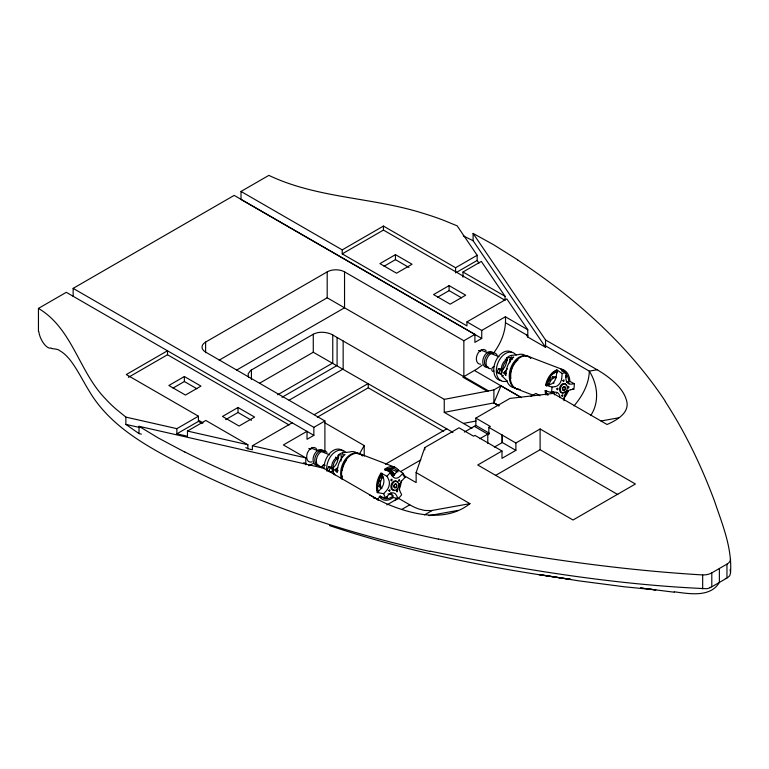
<?xml version="1.0" encoding="UTF-8"?>
<svg xmlns="http://www.w3.org/2000/svg" width="769" height="769" viewBox="0 0 769 769"><rect width="100%" height="100%" fill="white"/><g stroke="black" fill="none" stroke-linecap="round" stroke-linejoin="round"><path stroke-width="1.15" d="M141.352 434.12L139.016 433.591L139.026 426.314L323.557 468.138L375.118 497.908A124.069 71.632 0 0 0 387.836 504.31C413.366 514.951 446.126 522.564 469.955 503.657L416.135 472.579L424.796 447.577L459.026 427.795L473.569 436.196L474.944 435.398L501.994 450.999L501.994 458.334L515.884 450.346L515.884 443.011L540.107 428.987L635.396 483.999L573.02 520.007L477.741 464.995L501.994 450.999M198.431 416.202L176.86 428.66L176.86 433.831L198.431 421.383L198.431 416.202L126.279 374.551L167.507 350.751L167.507 354.749L289.125 424.969M317.318 417.211L368.255 387.807L368.255 383.491L314.204 414.693M473.108 233.43L545.548 339.975L545.548 345.877A12.467 3.72 77.2 0 0 545.586 347.309L473.098 240.707L473.108 233.43L493.438 244.638L517.758 259.884M727.349 577.827L729.752 575.702L730.531 572.828C732.271 547.768 722.226 524.074 714.401 500.792C701.453 466.168 685.419 432.582 665.252 401.553M481.74 330.43L481.74 338.427L241.014 199.45L241.014 191.443L268.862 175.37C317.472 198.565 373.225 197.258 424.027 213.599A224.894 129.846 0 0 1 442.684 219.924L457.142 225.836L477.164 255.279L455.594 267.737L383.443 226.076L342.224 249.877L342.224 253.876L466.956 325.893L466.956 321.894L481.74 330.43L505.377 316.78C506.492 329.69 501.532 342.32 493.958 352.567M556.833 369.899L556.362 375.676A8.123 5.546 -71.4 0 1 549.873 384.538L545.615 385.163A17.12 11.689 -71.4 0 1 556.833 369.87L562.168 373.494A15.505 10.593 -71.4 0 1 566.272 372.859L565.917 377.127A8.228 5.623 -71.4 0 0 571.098 384.173L574.232 383.664A15.928 10.881 -71.4 0 1 573.78 389.239L570.636 389.729M562.168 373.494L561.812 377.762A8.123 5.546 -71.4 0 1 555.324 386.624M563.975 400.697L564.148 398.563A8.123 5.546 -71.4 0 1 570.636 389.7M390.181 470.119A12.775 8.728 -71.4 0 0 387.259 469.715L390.181 470.119L386.903 468.859M555.872 372.369L553.593 371.946M556.275 393.372L556.804 392.642M521.459 397.64L500.994 385.807L493.9 402.908L444.251 412.357L444.251 399.361L332.756 334.986A16.668 9.622 0 0 0 329.545 333.535C324.307 331.833 318.241 331.602 313.271 334.236L250.646 370.437L248.137 373.792L248.512 377.06M550.277 379.761L549.527 378.598M359.498 453.825L364.218 445.568L325.008 422.931M377.444 499.86L378.598 497.831M396.381 498.312L395.449 499.937L386.855 504.906M590.688 415.558C596.638 406.859 597.849 395.622 595.417 385.519A40.959 33.365 53.4 0 0 589.323 371.148L545.548 345.877M378.242 490.795L378.002 491.141A12.986 8.872 -71.4 0 0 378.348 491.718M391.632 470.945A12.986 8.872 -71.4 0 1 393.68 473.377L391.632 470.945L387.268 469.273M549.624 380.732L547.874 381.039M573.982 405.888C582.306 396.218 588.958 384.164 589.323 371.148L597.109 369.745A124.069 71.632 0 0 1 608.202 377.089C615.998 383.193 623.851 390.585 626.524 400.447C630.301 412.866 616.219 420.48 607.068 424.498L553.247 393.42L509.934 398.419L475.838 418.096L475.838 425.44L464.38 432.063M377.271 492.612L380.991 488.671A8.228 5.623 -71.4 0 0 383.154 477.414L381.049 473.118L387.067 476.328L388.633 479.491A8.228 5.623 -71.4 0 1 386.451 490.776L383.702 493.669L377.271 492.612A17.389 11.871 -71.4 0 1 381.039 473.108M394.766 474.06L398.477 470.119L402.966 473.233A15.928 10.881 -71.4 0 1 405.013 477.366L402.274 480.279A8.228 5.623 -71.4 0 0 400.101 491.526L401.649 494.707A15.505 10.593 -71.4 0 1 398.073 498.514L393.17 497.543A17.12 11.689 -71.4 0 1 379.338 496.716L380.29 495.707M402.966 473.233L400.226 476.146A8.123 5.546 -71.4 0 1 392.228 475.675L390.642 472.522L384.635 469.321L385.192 470.436A15.591 10.651 -71.4 0 1 397.496 471.166A15.928 10.881 -71.4 0 1 398.025 471.858M384.413 497.524L385.73 497.783L388.489 494.89A8.123 5.546 -71.4 0 1 396.487 495.361L398.073 498.514M482.278 365.035L477.27 368.793L462.938 377.195L487.171 391.181M38.45 331.295L38.45 308.398L66.297 292.316L313.858 435.35L307.023 439.301L307.023 431.303L283.386 444.943L305.793 457.882L305.793 463.784A12.467 9.478 34.2 0 0 305.851 464.832M73.142 296.373L73.142 288.365L234.18 195.393L474.896 334.38L474.896 342.378L481.74 338.427M128.346 377.358L167.507 354.749M342.224 253.876L383.443 230.075L505.05 300.285L505.05 296.286L481.327 261.402L462.986 271.995L462.986 277.176M324.903 452.095L324.903 420.97L205.592 352.087A12.266 7.084 0 0 1 205.621 342.08L327.19 271.88A12.266 7.084 0 0 1 344.541 271.861L463.851 340.754L474.896 334.38M184.377 376.522L168.853 385.49L185.444 395.064L200.969 386.105L184.377 376.522L184.377 381.52L196.816 388.71M395.458 254.654L379.934 263.623L396.525 273.197L412.049 264.238L395.458 254.654L395.458 259.653L408.935 267.439M219.127 360.18L327.19 297.786L488.546 390.921M172.987 388.095L184.377 381.52M384.067 266.228L395.458 259.653M236.698 370.033L344.541 307.783L344.541 271.87M259.662 383.183L313.271 352.24L452.96 432.389M456.623 272.313L477.164 260.46L477.164 255.279M176.86 433.831L187.473 436.234L187.473 431.063L205.823 420.47L247.887 444.761L247.887 448.76L252.386 449.778L252.386 445.78L292.239 422.767M238.015 407.493L222.491 416.452L239.082 426.036L254.606 417.067L238.015 407.493L238.015 412.492L251.492 420.278M449.096 285.626L433.572 294.585L450.163 304.168L465.687 295.2L449.096 285.626L449.096 290.624L461.535 297.805M225.596 419.663L238.015 412.492M437.705 297.199L449.096 290.624M277.667 394.795L332.756 362.997L332.756 334.986M281.992 397.304L337.091 365.496L337.091 337.485M289.096 400.197L343.157 368.995L343.157 340.984M466.956 321.894L506.809 298.881L527.784 329.718L527.784 335.62A12.467 3.72 77.2 0 0 527.822 337.053L545.586 347.309M73.142 288.365L313.858 427.353L324.903 420.97M444.251 399.361L493.9 389.902L500.994 385.807M385.432 464.216L446.76 428.814M552.18 374.311L554.132 372.763M400.524 471.599L420.797 459.891M530.937 396.295L535.926 393.42L540.001 395.775M377.223 489.315L377.223 487.229M474.3 426.334L488.834 434.725L488.834 427.372L490.382 426.487L475.838 418.096M479.846 438.695L487.786 434.11L487.786 443.377M494.39 447.087L502.32 442.511L502.32 435.167L488.834 427.372M402.062 509.27L409.771 504.82A63.154 36.46 60 0 0 418.817 508.982L424.594 510.433L431.073 510.626L469.955 503.657M424.517 514.913L432.226 510.462M495.409 475.511L540.107 449.711L617.786 494.554M438.407 539.011C525.592 556.429 613.873 569.666 702.674 574.943A12.266 7.075 0 0 0 711.796 572.876L726.955 564.119A12.266 7.075 0 0 0 730.54 558.852M711.431 587.016C710.402 587.641 708.307 588.545 706.682 588.698C613.749 584.757 521.334 569.339 430.207 551.171M50.889 347.838C49.562 349.039 58.377 348.482 59.79 350.702C64.048 353.106 67.489 356.662 70.479 360.469C77.804 370.158 83.062 381.164 89.444 391.45C110.707 427.295 149.003 447.568 184.839 466.014A808.853 467.062 0 0 0 430.034 551.44M313.329 463.524L308.638 465.774M463.419 423.421L476.107 421.008M600.945 421.008L618.632 417.817M373.657 498.168L375.118 497.908M428.91 515.653L458.391 510.337M566.686 381.905L569.887 381.405L574.232 383.664M545.615 385.163L552.19 387.086L555.324 386.596M545.817 394.949A17.389 11.871 -71.4 0 1 545.183 390.729L546.269 390.565M545.163 390.739L551.729 392.661L554.872 392.171A8.228 5.623 -71.4 0 1 560.043 397.669M509.722 362.891A10.353 7.075 -71.4 0 0 509.837 359.383L512.481 359.085M340.927 461.15A10.353 7.075 -71.4 0 0 341.215 456.738L342.522 456.575M338.139 455.267L344.993 454.556A17.254 11.785 -71.4 0 0 337.255 472.541L332.612 468.081A10.353 7.075 -71.4 0 0 338.12 455.277A13.121 8.959 -71.4 0 1 342.465 452.768L349.299 452.066A17.254 11.785 -71.4 0 1 358.354 454.104M513.615 357.201L506.771 357.912A13.121 8.959 -71.4 0 1 511.087 355.413L517.931 354.711A17.254 11.785 -71.4 0 1 526.371 356.182M382.606 475.578L381.491 475.377M565.609 377.435L566.022 377.166A15.957 10.901 -71.4 0 0 565.551 375.772M674.221 592.207L640.567 587.977L644.105 588.429M646.46 588.727L655.88 589.919L623.822 586.728L578.692 580.826L538.809 574.52L570.79 579.374C489.142 567.993 407.839 551.796 329.555 525.611M385.75 469.494L388.297 470.032L387.48 469.648M674.173 591.794C688.995 593.706 710.325 597.821 719.371 582.441L719.371 568.493M379.319 496.736L385.75 497.803A15.505 10.593 -71.4 0 0 387.595 497.235L387.172 496.707M38.45 308.398C72.199 328.363 78.794 370.889 104.671 397.977A224.894 129.846 0 0 0 115.619 408.752L125.866 417.106L176.86 428.66M187.473 431.063L247.887 444.761M252.386 445.78L305.793 457.882M125.866 417.106L125.866 424.382L139.891 427.554M379.252 478.395L380.991 478.087A7.603 5.191 -71.4 0 1 381.655 477.116L380.895 475.953M546.817 384.865L548.249 384.462A7.728 5.287 -71.4 0 1 548.528 383.27L547.509 381.885M378.194 482.221L379.626 481.817A7.728 5.277 -71.4 0 1 379.905 480.625L378.886 479.241M550.114 378.021L552.055 378.031A7.536 5.152 -71.4 0 1 552.921 377.541L552.517 376.877M378.608 485.835L379.684 485.566A7.796 5.325 -71.4 0 1 379.511 484.48L378.156 483.105M551.123 391.834L551.45 391.94A7.603 5.191 -71.4 0 0 552.286 392.055L552.248 391.806M390.969 472.531L391.911 472.627L387.326 469.965M552.94 376.627L554.901 377.089A7.603 5.191 -71.4 0 1 555.737 377.204L555.026 376.906M498.101 368.659L500.465 369.514M498.802 372.984L499.446 373.215A2.451 1.615 -68.5 0 1 497.476 372.292A2.451 1.615 -68.5 0 1 498.552 369.187A2.451 1.615 -68.5 0 1 500.744 369.485M499.773 373.33L501.09 373.811M323.586 465.014L324.903 465.495M328.248 466.716L330.612 467.581M554.007 372.004L556.919 372.686L556.102 372.292M392.68 468.283L393.19 468.379A15.688 10.718 -71.4 0 0 392.132 467.831M380.367 488.267L381.164 488.344A7.728 5.277 -71.4 0 1 380.578 487.652L378.906 486.527M527.957 356.278L563.302 369.802M516.855 388.979L533.974 395.535M394.535 467.1L359.777 453.787M555.314 370.946L557.535 371.792M555.42 371.927L557.602 372.763M390.45 468.869L396.016 471.301A15.928 10.881 -71.4 0 1 396.669 472.512M386.807 469.282L390.085 470.541M387.038 469.619L391.402 471.291M391.498 472.541L393.68 473.377M391.267 472.887L393.449 473.723M391.19 473.944L394.468 475.204M390.883 474.127L394.161 475.377M387.989 493.871L391.488 494.698A15.505 10.593 -71.4 0 0 392.046 494.159M381.386 497.351L381.857 497.562A15.688 10.718 -71.4 0 1 381.299 497.351M487.757 352.289L498.985 356.701M505.137 359.133L507.146 359.921M480.981 350.135L489.103 353.327M478.52 350.481L480.702 351.346M318.049 450.269L329.661 454.835M335.438 457.113L338.004 458.122M311.272 448.116L319.404 451.307M308.811 448.462L311.003 449.317M555.583 377.223L556.41 377.569M392.065 475.079L393.267 475.924M463.246 235.881L473.098 240.707M184.839 452.095L158.424 438.051L139.026 426.314M572.732 388.701L573.78 389.239M377.07 490.632L377.704 491.007M462.986 271.995L505.05 296.286M505.377 316.78L527.784 329.718M545.548 339.975L597.109 369.745M505.377 322.682L527.784 335.62M241.014 191.443L342.224 249.877M474.502 370.514L520.488 397.064M498.687 405.667L493.9 402.908L493.9 389.902M475.838 425.44L489.344 433.235M444.251 412.357L471.945 428.343M368.255 387.807L443.665 431.342M402.889 474.934L416.135 482.586L416.135 472.579M409.771 504.82L398.813 498.495L394.324 500.59M317.318 464.793L321.394 467.148M369.437 494.871L378.713 500.244M303.755 462.611L305.793 463.784M198.431 420.21L203.045 422.873M245.83 447.577L247.887 448.76M198.431 421.383L202.122 423.517M502.32 435.167L515.884 443.011M515.884 450.346L502.022 442.348L502.022 435.004M139.016 433.591L125.866 424.382M566.272 372.859L560.937 369.264A17.389 11.871 -71.4 0 1 569.867 381.414M403.936 476.607L405.013 477.366M377.944 491.18L378.684 492.025M505.858 375.195L501.244 370.725A13.563 9.266 -71.4 0 0 502.138 376.185L506.742 380.636M332.612 468.081A13.563 9.266 -71.4 0 0 333.506 473.541L334.938 474.925M506.271 373.484L504.522 371.744A10.353 7.075 -71.4 0 0 507.405 368.793M337.649 470.839L335.899 469.1A13.246 9.045 -71.4 0 0 335.899 470.09M548.23 395.064L546.634 393.795A12.986 8.872 -71.4 0 0 547.365 394.901M566.369 381.732L566.618 382.241M477.164 260.46L478.952 263.085M526.477 335.073L527.822 337.053M393.17 497.543L391.046 493.265A8.123 5.546 -71.4 0 0 390.729 492.718M730.137 569.387L730.531 572.828M455.594 272.908L455.594 267.737M726.955 564.119L726.955 578.057L711.796 586.814L711.796 572.876M702.674 574.943L702.674 588.871M540.107 428.987L540.107 449.711M463.851 340.754L463.851 376.666M424.796 447.577L424.796 449.798M383.443 226.076L383.443 230.075M364.218 445.568L364.218 456.209M327.19 271.88L327.19 297.786M313.858 427.353L313.858 435.35M313.271 334.236L313.271 352.24M251.415 369.947L251.415 379.55M205.611 342.07L205.611 352.673M710.172 587.199A10.007 1.019 -25.9 0 1 709.931 587.324M725.571 578.317A10.007 1.019 -25.8 0 1 725.33 578.442M517.624 259.96A807.008 465.918 0 0 1 665.464 401.505M50.043 348.174A12.314 5.239 64.4 0 1 38.815 331.564M438.33 539.136A806.373 465.553 0 0 1 184.964 452.018M401.255 480.663A17.389 11.881 -71.4 0 1 399.063 489.747M399.88 483.518A15.841 10.824 -71.4 0 1 398.727 487.796M393.382 495.784A15.505 10.593 -71.4 0 1 380.838 496.341M385.75 497.803A15.928 10.881 -71.4 0 1 383.702 493.669M384.625 469.292A17.12 11.689 -71.4 0 1 398.467 470.138M387.067 476.328A15.505 10.593 -71.4 0 1 390.642 472.522M394.776 474.079A8.123 5.546 -71.4 0 1 392.017 475.915M378.55 492.516A15.928 10.881 -71.4 0 1 378.242 491.583A15.841 10.824 -71.4 0 1 381.597 474.223A15.505 10.593 -71.4 0 1 382.26 473.358M342.243 479.154A17.254 11.785 -71.4 0 1 347.223 458.42A17.254 11.785 -71.4 0 1 362.612 455.613M394.189 490.103A4.797 3.278 -71.4 0 1 391.411 484.057A4.797 3.278 -71.4 0 1 397.362 482.336M337.918 470.936A1.211 0.827 -71.4 0 1 337.947 470.33M341.388 478.856A17.254 11.785 -71.4 0 1 346.704 457.699A17.254 11.785 -71.4 0 1 362.334 455.902M337.716 467.514A10.353 7.075 -71.4 0 1 335.899 469.128M341.234 456.728A12.823 8.757 -71.4 0 1 341.917 456.132M342.455 476.982A15.332 10.478 -71.4 0 1 342.263 475.982M342.205 470.541A15.332 10.478 -71.4 0 1 346.444 460.189M333.506 473.502A10.353 7.075 -71.4 0 1 334.15 473.214M342.676 453.527A10.353 7.075 -71.4 0 1 342.493 452.749M381.857 488.517A7.671 5.239 -71.4 0 1 383.106 476.799M321.932 467.888A2.451 1.644 -70 0 1 322.961 465.245A2.451 1.644 -70 0 1 324.96 465.072M318.01 465.264A7.661 5.066 -68.5 0 1 315.511 456.2A7.661 5.066 -68.5 0 1 323.48 451.047M311.983 461.9A7.661 5.066 -68.5 0 1 307.408 452.96A7.661 5.066 -68.5 0 1 316.847 449.423M318.251 465.322A8.267 5.47 -68.5 0 1 313.867 455.517A8.267 5.47 -68.5 0 1 323.739 451.163M326.748 471.032A15.313 10.122 -68.5 0 1 332.852 453.787A15.313 10.122 -68.5 0 1 345.704 452.259M324.076 468.802A15.313 10.122 -68.5 0 1 330.737 452.355A15.313 10.122 -68.5 0 1 343.137 451.249M333.188 471.551A8.267 5.47 -68.5 0 1 332.468 462.851A8.267 5.47 -68.5 0 1 338.869 456.853M329.065 471.474A2.451 1.615 -68.5 0 1 327.565 469.772A2.451 1.615 -68.5 0 1 329.103 466.975A2.451 1.615 -68.5 0 1 331.016 467.927M337.158 458.66A6.738 4.451 -68.5 0 1 337.851 458.391M333.342 469.946A8.267 5.47 -68.5 0 1 338.533 457.843M322.086 466.456A8.267 5.47 -68.5 0 1 317.001 457.18A8.267 5.47 -68.5 0 1 327.017 452.451M488.757 367.342A7.661 5.066 -68.5 0 1 485.085 358.575A7.661 5.066 -68.5 0 1 493.621 353.365M480.635 364.15A7.661 5.066 -68.5 0 1 477.241 354.644A7.661 5.066 -68.5 0 1 486.248 350.962M487.95 367.342A8.267 5.47 -68.5 0 1 483.566 357.537A8.267 5.47 -68.5 0 1 493.448 353.182M506.992 381.049A15.313 10.122 -68.5 0 1 497.572 363.881A15.313 10.122 -68.5 0 1 516.114 355.124M501.253 380.511A15.313 10.122 -68.5 0 1 495.236 362.228A15.313 10.122 -68.5 0 1 512.048 352.538M501.378 369.524A8.267 5.47 -68.5 0 1 506.886 359.334M490.651 368.716A8.267 5.47 -68.5 0 1 487.162 358.075A8.267 5.47 -68.5 0 1 497.043 354.99M502.724 370.052A8.267 5.47 -68.5 0 1 507.184 360.469M494.006 371.081A2.451 1.644 -70 0 1 491.776 369.591A2.451 1.644 -70 0 1 494.054 366.659M501.773 373.532A2.451 1.644 -70 0 1 499.408 373.292A2.451 1.644 -70 0 1 500.215 369.956A2.451 1.644 -70 0 1 502.57 370.187M515.23 387.874A17.254 11.785 -71.4 0 1 506.771 380.617M505.877 375.185A17.254 11.785 -71.4 0 1 513.605 357.181M518.402 389.124A17.254 11.785 -71.4 0 1 511.02 367.351A17.254 11.785 -71.4 0 1 530.658 358.219M504.522 372.734A13.246 9.045 -71.4 0 1 504.522 371.744M509.857 359.373A12.823 8.757 -71.4 0 1 510.539 358.777M510.885 378.627A15.332 10.478 -71.4 0 1 517.941 359.902M511.298 356.172A10.353 7.075 -71.4 0 1 511.116 355.403M506.742 357.921A10.353 7.075 -71.4 0 1 501.244 370.754M502.128 376.156A10.353 7.075 -71.4 0 1 503.426 375.647M552.296 373.657A12.669 8.651 -71.4 0 1 557.064 372.359M549.624 380.713A7.728 5.287 -71.4 0 1 550.296 379.723M553.565 383.366A2.297 1.567 -71.4 0 1 554.132 382.875M554.122 392.248A7.671 5.239 -71.4 0 1 551.383 391.882M549.047 385.125A7.671 5.239 -71.4 0 1 556.237 377.483M546.951 394.478A15.841 10.824 -71.4 0 1 546.288 390.565M551.729 392.661A15.928 10.881 -71.4 0 1 552.19 387.086M553.344 391.767A8.228 5.623 -71.4 0 1 554.516 394.853M568.474 390.402A17.12 11.689 -71.4 0 1 563.85 398.265M567.378 390.354A15.591 10.651 -71.4 0 1 564.244 396.045M557.602 371.062A15.591 10.651 -71.4 0 0 546.749 385A15.928 10.881 -71.4 0 0 546.519 386.125M561.572 370.869A15.841 10.824 -71.4 0 1 568.762 381.587M568.781 381.578A15.928 10.881 -71.4 0 1 568.772 383.779M520.152 389.47A17.254 11.785 -71.4 0 1 511.462 368.87A17.254 11.785 -71.4 0 1 530.87 357.931M564.494 391.777A4.797 3.278 -71.4 0 1 559.89 391.152A4.797 3.278 -71.4 0 1 561.389 384.625A4.797 3.278 -71.4 0 1 566.032 385.086M388.922 490.545C389.825 493.631 390.854 487.604 388.922 490.545M390.969 479.971C391.873 483.057 392.901 477.03 390.969 479.971M396.429 490.987C397.333 494.063 398.361 488.036 396.429 490.987M398.477 480.414C399.38 483.49 400.418 477.462 398.477 480.414M556.871 388.874C557.458 392.142 559.025 386.192 556.871 388.874M562.956 380.588C563.542 383.856 565.109 377.906 562.956 380.588M561.735 395.458C562.322 398.727 563.879 392.776 561.735 395.458M567.82 387.182C568.406 390.45 569.964 384.49 567.82 387.182M498.946 405.811L493.9 402.908L498.937 405.821M396.006 487.421A1.913 1.307 -71.4 0 0 396.266 484.22A1.913 1.307 -71.4 0 0 394.074 486.171A1.913 1.307 -71.4 0 0 396.006 487.421M395.795 487.335A1.913 1.307 -71.4 0 0 396.045 484.134A1.913 1.307 -71.4 0 0 393.853 486.085A1.913 1.307 -71.4 0 0 395.795 487.335M396.987 489.209A4.797 3.278 -71.4 0 0 396.929 481.375A4.797 3.278 -71.4 0 0 391.777 486.969A4.797 3.278 -71.4 0 0 396.987 489.209M332.054 471.455A2.451 1.644 -70 0 0 331.987 467.504A2.451 1.644 -70 0 0 329.382 470.455A2.451 1.644 -70 0 0 332.054 471.455M564.629 390.066A1.913 1.307 -71.4 0 0 564.888 386.865A1.913 1.307 -71.4 0 0 562.697 388.806A1.913 1.307 -71.4 0 0 564.629 390.066M564.408 389.989A1.913 1.307 -71.4 0 0 564.667 386.778A1.913 1.307 -71.4 0 0 562.475 388.729A1.913 1.307 -71.4 0 0 564.408 389.989M565.523 391.95A4.797 3.278 -71.4 0 0 565.638 384.058A4.797 3.278 -71.4 0 0 560.399 389.479A4.797 3.278 -71.4 0 0 565.523 391.95"/></g></svg>
